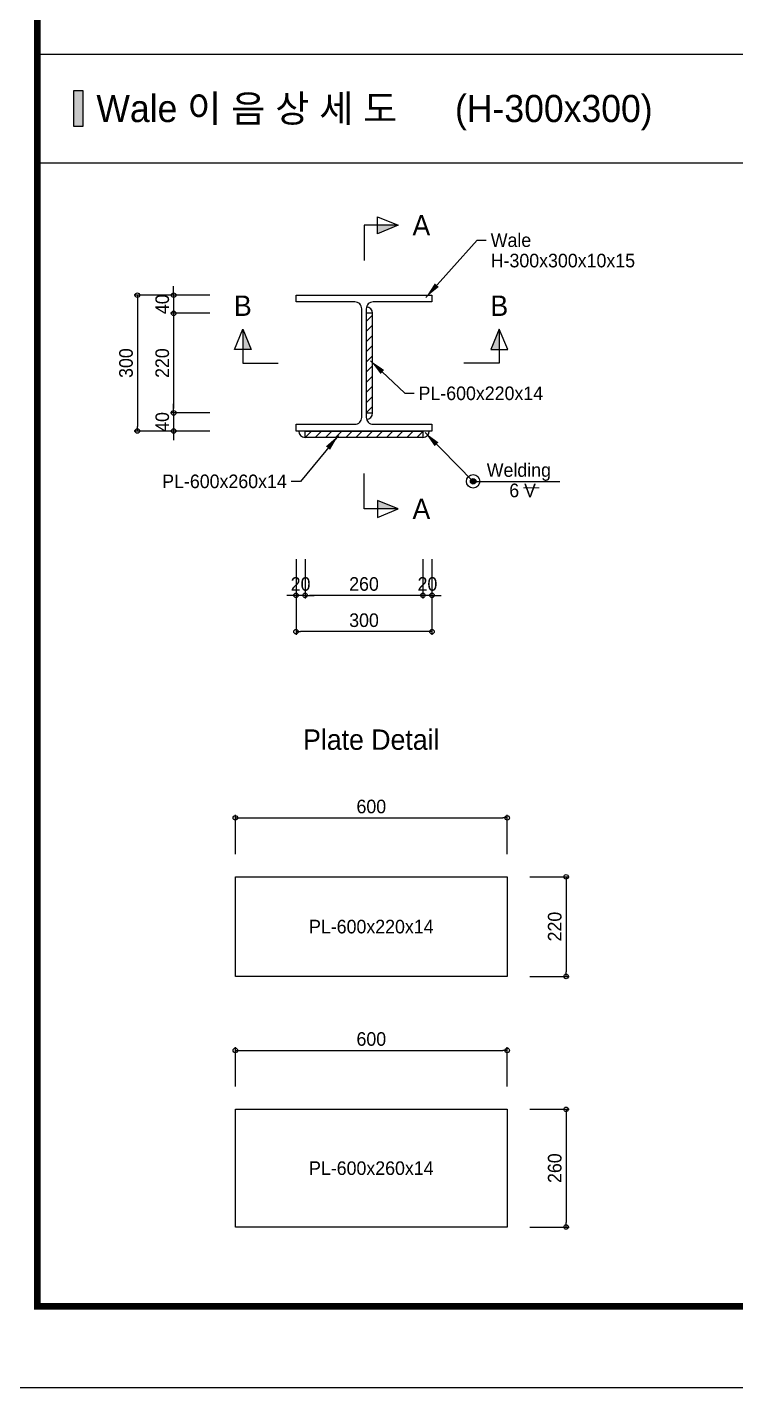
# Model space of a CAD drawing. Header units: millimetres. Extents: x 1073475 to 2890243, y -1340830 to -367733.
# Drawn here: x 2714039 to 2715603, y -373673 to -370669 of the extents above; entities that cross this region are included whole.
import ezdxf
from ezdxf.enums import TextEntityAlignment as Align

# ---------------------------------------------------------------- set-up
doc = ezdxf.new("R2010")
doc.units = ezdxf.units.MM
doc.header["$LTSCALE"] = 50
doc.header["$PDMODE"] = 3
doc.header["$PDSIZE"] = 100
doc.layers.get('Defpoints').update_dxf_attribs({"color": 151})
for name, color, linetype in [('11', 11, 'Continuous'), ('C-DIM', 7, 'Continuous'), ('C-li', 41, 'Continuous'), ('C-PILE', 3, 'Continuous'), ('C-PLATE', 135, 'Continuous'), ('C-PLATE-1', 2, 'Continuous'), ('C-TT', 9, 'Continuous'), ('C-WELDING', 41, 'Continuous'), ('C-단면', 7, 'Continuous'), ('TEX', 3, 'Continuous'), ('TEXT', 3, 'Continuous'), ('TITLE-2', 3, 'Continuous')]:
    doc.layers.add(name, color=color, linetype=linetype)
doc.styles.add('RXHG', font='arial.ttf')
doc.styles.add('돋움', font='')
doc.styles.get('돋움').set_extended_font_data('Dotum')
doc.dimstyles.new('SAM-LE-LE-상', dxfattribs={"dimscale": 0.1, "dimtxt": 300, "dimasz": 360, "dimexe": 70, "dimexo": 0, "dimgap": 100, "dimtad": 1, "dimdec": 0, "dimzin": 0, "dimdsep": 46, "dimlunit": 6, "dimtxsty": '돋움', "dimblk": 'NONE', "dimcen": 100, "dimclrd": 8, "dimclre": 8, "dimclrt": 256, "dimadec": 0, "dimazin": 0, "dimtfac": 1, "dimtdec": 0, "dimtix": 1, "dimtmove": 2, "dimatfit": 3, "dimfxl": 70, "dimtolj": 1, "dimtzin": 0, "dimlwd": -1, "dimlwe": -1, "dimarcsym": 0})
doc.dimstyles.new('SAM-상', dxfattribs={"dimscale": 0.1, "dimtxt": 300, "dimasz": 100, "dimexe": 70, "dimexo": 0, "dimgap": 100, "dimtad": 1, "dimdec": 0, "dimzin": 0, "dimdsep": 46, "dimlunit": 6, "dimtxsty": '돋움', "dimblk": 'ORIGIN', "dimcen": 100, "dimclrd": 8, "dimclre": 8, "dimclrt": 1, "dimadec": 0, "dimazin": 0, "dimtfac": 1, "dimtdec": 0, "dimtix": 1, "dimtmove": 2, "dimatfit": 3, "dimfxl": 70, "dimtolj": 1, "dimtzin": 0, "dimlwd": -1, "dimlwe": -1, "dimarcsym": 0})

# ---------------------------------------------------------------- blocks, each defined once
blk = doc.blocks.new('dbox')
at = {"layer": '11'}
for p, q in [((4288, 1800), (4288, 57600)), ((81088, 1800), (4288, 1800))]:
    blk.add_line(p, q, dxfattribs=at)
at = {"layer": '11', "const_width": 150}
blk.add_lwpolyline([(81088, 1800), (4288, 1800), (4288, 57600), (81088, 57600)], close=True, dxfattribs=at)
at = {"layer": 'TEXT', "color": 7}
blk.add_line((84100, 0), (0, 0), dxfattribs=at)
at = {"layer": 'TEX', "color": 6, "linetype": 'Continuous', "style": 'RXHG', "width": 1}
for tag, p in [('일자', (76628, 15972)), ('축척', (76628, 13925)), ('설계번호', (76684, 12170))]:
    blk.add_attdef(tag, p, '', height=300, dxfattribs=at)
at = {"layer": 'TEX', "color": 7, "linetype": 'Continuous', "style": 'RXHG', "width": 1}
blk.add_attdef('파일명', (81840, 4453), '', height=300, rotation=90, dxfattribs=at)
at = {"layer": 'TEX', "linetype": 'Continuous', "style": 'RXHG', "width": 1}
for tag, p in [('도면명-1', (77799, 3389)), ('도면명-2', (77799, 2662))]:
    blk.add_attdef(tag, text='', height=400, dxfattribs=at).set_placement(p, align=Align.CENTER)
blk = doc.blocks.new('_Origin')
at = {"color": 0, "linetype": 'ByBlock', "lineweight": -2}
blk.add_line((0, 0), (-1, 0), dxfattribs=at)
blk.add_circle((0, 0), 0.5, dxfattribs=at)
blk = doc.blocks.new('*D381')
at = {"layer": 'C-DIM', "color": 8, "transparency": 16777216}
for p, q in [((2714652.4, -371843.4), (2714652.4, -371930.4)), ((2714912.4, -371843.4), (2714912.4, -371930.4)), ((2714902.4, -371923.4), (2714662.4, -371923.4))]:
    blk.add_line(p, q, dxfattribs=at)
at = {"layer": 'Defpoints', "color": 0, "transparency": 16777216}
for p in [(2714652.4, -371843.4), (2714912.4, -371843.4), (2714652.4, -371923.4)]:
    blk.add_point(p, dxfattribs=at)
at = {"layer": 'C-DIM', "color": 8, "transparency": 16777216, "xscale": 10, "yscale": 10, "zscale": 10, "rotation": 180}
blk.add_blockref('_Origin', (2714652.4, -371923.4), dxfattribs=at)
at = {"layer": 'C-DIM', "color": 8, "transparency": 16777216, "xscale": 10, "yscale": 10, "zscale": 10}
blk.add_blockref('_Origin', (2714912.4, -371923.4), dxfattribs=at)
at = {"layer": 'C-DIM', "color": 1, "transparency": 16777216, "insert": (2714782.4, -371898.4), "char_height": 30, "attachment_point": 5, "style": '돋움'}
blk.add_mtext('\\A1;260', dxfattribs=at)
blk = doc.blocks.new('*D382')
at = {"layer": 'C-DIM', "color": 8, "transparency": 16777216}
for p, q in [((2714912.4, -371843.4), (2714912.4, -371930.4)), ((2714932.4, -371843.4), (2714932.4, -371930.4)), ((2714902.4, -371923.4), (2714892.4, -371923.4)), ((2714932.4, -371923.4), (2714912.4, -371923.4)), ((2714942.4, -371923.4), (2714952.4, -371923.4))]:
    blk.add_line(p, q, dxfattribs=at)
at = {"layer": 'Defpoints', "color": 0, "transparency": 16777216}
for p in [(2714912.4, -371843.4), (2714932.4, -371843.4), (2714912.4, -371923.4)]:
    blk.add_point(p, dxfattribs=at)
at = {"layer": 'C-DIM', "color": 8, "transparency": 16777216, "xscale": 10, "yscale": 10, "zscale": 10}
blk.add_blockref('_Origin', (2714912.4, -371923.4), dxfattribs=at)
at = {"layer": 'C-DIM', "color": 8, "transparency": 16777216, "xscale": 10, "yscale": 10, "zscale": 10, "rotation": 180}
blk.add_blockref('_Origin', (2714932.4, -371923.4), dxfattribs=at)
at = {"layer": 'C-DIM', "color": 1, "transparency": 16777216, "insert": (2714922.4, -371898.4), "char_height": 30, "attachment_point": 5, "style": '돋움'}
blk.add_mtext('\\A1;20', dxfattribs=at)
blk = doc.blocks.new('*D383')
at = {"layer": 'C-DIM', "color": 8, "transparency": 16777216}
for p, q in [((2714632.4, -371843.4), (2714632.4, -371930.4)), ((2714652.4, -371843.4), (2714652.4, -371930.4)), ((2714622.4, -371923.4), (2714612.4, -371923.4)), ((2714652.4, -371923.4), (2714632.4, -371923.4)), ((2714662.4, -371923.4), (2714672.4, -371923.4))]:
    blk.add_line(p, q, dxfattribs=at)
at = {"layer": 'Defpoints', "color": 0, "transparency": 16777216}
for p in [(2714632.4, -371843.4), (2714652.4, -371843.4), (2714632.4, -371923.4)]:
    blk.add_point(p, dxfattribs=at)
at = {"layer": 'C-DIM', "color": 8, "transparency": 16777216, "xscale": 10, "yscale": 10, "zscale": 10}
blk.add_blockref('_Origin', (2714632.4, -371923.4), dxfattribs=at)
at = {"layer": 'C-DIM', "color": 8, "transparency": 16777216, "xscale": 10, "yscale": 10, "zscale": 10, "rotation": 180}
blk.add_blockref('_Origin', (2714652.4, -371923.4), dxfattribs=at)
at = {"layer": 'C-DIM', "color": 1, "transparency": 16777216, "insert": (2714642.4, -371898.4), "char_height": 30, "attachment_point": 5, "style": '돋움'}
blk.add_mtext('\\A1;20', dxfattribs=at)
blk = doc.blocks.new('*D384')
at = {"layer": 'C-DIM', "color": 8, "transparency": 16777216}
for p, q in [((2714632.4, -371923.4), (2714632.4, -372010.4)), ((2714932.4, -371923.4), (2714932.4, -372010.4)), ((2714922.4, -372003.4), (2714642.4, -372003.4))]:
    blk.add_line(p, q, dxfattribs=at)
at = {"layer": 'Defpoints', "color": 0, "transparency": 16777216}
for p in [(2714632.4, -371923.4), (2714932.4, -371923.4), (2714632.4, -372003.4)]:
    blk.add_point(p, dxfattribs=at)
at = {"layer": 'C-DIM', "color": 8, "transparency": 16777216, "xscale": 10, "yscale": 10, "zscale": 10, "rotation": 180}
blk.add_blockref('_Origin', (2714632.4, -372003.4), dxfattribs=at)
at = {"layer": 'C-DIM', "color": 8, "transparency": 16777216, "xscale": 10, "yscale": 10, "zscale": 10}
blk.add_blockref('_Origin', (2714932.4, -372003.4), dxfattribs=at)
at = {"layer": 'C-DIM', "color": 1, "transparency": 16777216, "insert": (2714782.4, -371978.4), "char_height": 30, "attachment_point": 5, "style": '돋움'}
blk.add_mtext('\\A1;300', dxfattribs=at)
blk = doc.blocks.new('*D385')
at = {"layer": 'C-DIM', "color": 8, "transparency": 16777216}
for p, q in [((2714362.2, -371250.5), (2714362.2, -371240.5)), ((2714442.2, -371260.5), (2714355.2, -371260.5)), ((2714362.2, -371260.5), (2714362.2, -371300.5)), ((2714442.2, -371300.5), (2714355.2, -371300.5)), ((2714362.2, -371310.5), (2714362.2, -371320.5))]:
    blk.add_line(p, q, dxfattribs=at)
at = {"layer": 'Defpoints', "color": 0, "transparency": 16777216}
for p in [(2714442.2, -371260.5), (2714362.2, -371300.5), (2714442.2, -371300.5)]:
    blk.add_point(p, dxfattribs=at)
at = {"layer": 'C-DIM', "color": 8, "transparency": 16777216, "xscale": 10, "yscale": 10, "zscale": 10}
for p, rotation in [((2714362.2, -371260.5), 270), ((2714362.2, -371300.5), 90)]:
    blk.add_blockref('_Origin', p, dxfattribs=dict(at, rotation=rotation))
at = {"layer": 'C-DIM', "color": 1, "transparency": 16777216, "insert": (2714337.2, -371280.5), "char_height": 30, "attachment_point": 5, "rotation": 90, "style": '돋움'}
blk.add_mtext('\\A1;40', dxfattribs=at)
blk = doc.blocks.new('*D386')
at = {"layer": 'C-DIM', "color": 8, "transparency": 16777216}
for p, q in [((2714442.2, -371300.5), (2714355.2, -371300.5)), ((2714362.2, -371310.5), (2714362.2, -371510.5)), ((2714442.2, -371520.5), (2714355.2, -371520.5))]:
    blk.add_line(p, q, dxfattribs=at)
at = {"layer": 'Defpoints', "color": 0, "transparency": 16777216}
for p in [(2714442.2, -371300.5), (2714362.2, -371520.5), (2714442.2, -371520.5)]:
    blk.add_point(p, dxfattribs=at)
at = {"layer": 'C-DIM', "color": 8, "transparency": 16777216, "xscale": 10, "yscale": 10, "zscale": 10}
for p, rotation in [((2714362.2, -371300.5), 90), ((2714362.2, -371520.5), 270)]:
    blk.add_blockref('_Origin', p, dxfattribs=dict(at, rotation=rotation))
at = {"layer": 'C-DIM', "color": 1, "transparency": 16777216, "insert": (2714337.2, -371410.5), "char_height": 30, "attachment_point": 5, "rotation": 90, "style": '돋움'}
blk.add_mtext('\\A1;220', dxfattribs=at)
blk = doc.blocks.new('*D387')
at = {"layer": 'C-DIM', "color": 8, "transparency": 16777216}
for p, q in [((2714442.2, -371520.5), (2714355.2, -371520.5)), ((2714362.2, -371510.5), (2714362.2, -371500.5)), ((2714362.2, -371520.5), (2714362.2, -371560.5)), ((2714442.2, -371560.5), (2714355.2, -371560.5)), ((2714362.2, -371570.5), (2714362.2, -371580.5))]:
    blk.add_line(p, q, dxfattribs=at)
at = {"layer": 'Defpoints', "color": 0, "transparency": 16777216}
for p in [(2714442.2, -371520.5), (2714362.2, -371560.5), (2714442.2, -371560.5)]:
    blk.add_point(p, dxfattribs=at)
at = {"layer": 'C-DIM', "color": 8, "transparency": 16777216, "xscale": 10, "yscale": 10, "zscale": 10}
for p, rotation in [((2714362.2, -371520.5), 270), ((2714362.2, -371560.5), 90)]:
    blk.add_blockref('_Origin', p, dxfattribs=dict(at, rotation=rotation))
at = {"layer": 'C-DIM', "color": 1, "transparency": 16777216, "insert": (2714337.2, -371540.5), "char_height": 30, "attachment_point": 5, "rotation": 90, "style": '돋움'}
blk.add_mtext('\\A1;40', dxfattribs=at)
blk = doc.blocks.new('*D388')
at = {"layer": 'C-DIM', "color": 8, "transparency": 16777216}
for p, q in [((2714362.2, -371260.5), (2714275.2, -371260.5)), ((2714282.2, -371270.5), (2714282.2, -371550.5)), ((2714362.2, -371560.5), (2714275.2, -371560.5))]:
    blk.add_line(p, q, dxfattribs=at)
at = {"layer": 'Defpoints', "color": 0, "transparency": 16777216}
for p in [(2714362.2, -371260.5), (2714282.2, -371560.5), (2714362.2, -371560.5)]:
    blk.add_point(p, dxfattribs=at)
at = {"layer": 'C-DIM', "color": 8, "transparency": 16777216, "xscale": 10, "yscale": 10, "zscale": 10}
for p, rotation in [((2714282.2, -371260.5), 90), ((2714282.2, -371560.5), 270)]:
    blk.add_blockref('_Origin', p, dxfattribs=dict(at, rotation=rotation))
at = {"layer": 'C-DIM', "color": 1, "transparency": 16777216, "insert": (2714257.2, -371410.5), "char_height": 30, "attachment_point": 5, "rotation": 90, "style": '돋움'}
blk.add_mtext('\\A1;300', dxfattribs=at)
blk = doc.blocks.new('_None')
blk = doc.blocks.new('*D389')
at = {"layer": 'C-DIM', "color": 8, "transparency": 16777216}
for p, q in [((2714498.5, -372494.7), (2714498.5, -372407.7)), ((2714508.5, -372414.7), (2715088.5, -372414.7)), ((2715098.5, -372494.7), (2715098.5, -372407.7))]:
    blk.add_line(p, q, dxfattribs=at)
at = {"layer": 'Defpoints', "color": 0, "transparency": 16777216}
for p in [(2715098.5, -372414.7), (2714498.5, -372494.7), (2715098.5, -372494.7)]:
    blk.add_point(p, dxfattribs=at)
at = {"layer": 'C-DIM', "color": 8, "transparency": 16777216, "xscale": 10, "yscale": 10, "zscale": 10, "rotation": 180}
blk.add_blockref('_Origin', (2714498.5, -372414.7), dxfattribs=at)
at = {"layer": 'C-DIM', "color": 8, "transparency": 16777216, "xscale": 10, "yscale": 10, "zscale": 10}
blk.add_blockref('_Origin', (2715098.5, -372414.7), dxfattribs=at)
at = {"layer": 'C-DIM', "color": 1, "transparency": 16777216, "insert": (2714798.5, -372389.7), "char_height": 30, "attachment_point": 5, "style": '돋움'}
blk.add_mtext('\\A1;600', dxfattribs=at)
blk = doc.blocks.new('*D390')
at = {"layer": 'C-DIM', "color": 8, "transparency": 16777216}
for p, q in [((2715148.5, -372544.7), (2715235.5, -372544.7)), ((2715228.5, -372554.7), (2715228.5, -372754.7)), ((2715148.5, -372764.7), (2715235.5, -372764.7))]:
    blk.add_line(p, q, dxfattribs=at)
at = {"layer": 'Defpoints', "color": 0, "transparency": 16777216}
for p in [(2715148.5, -372544.7), (2715148.5, -372764.7), (2715228.5, -372764.7)]:
    blk.add_point(p, dxfattribs=at)
at = {"layer": 'C-DIM', "color": 8, "transparency": 16777216, "xscale": 10, "yscale": 10, "zscale": 10}
for p, rotation in [((2715228.5, -372544.7), 90), ((2715228.5, -372764.7), 270)]:
    blk.add_blockref('_Origin', p, dxfattribs=dict(at, rotation=rotation))
at = {"layer": 'C-DIM', "color": 1, "transparency": 16777216, "insert": (2715203.5, -372654.7), "char_height": 30, "attachment_point": 5, "rotation": 90, "style": '돋움'}
blk.add_mtext('\\A1;220', dxfattribs=at)
blk = doc.blocks.new('*D391')
at = {"layer": 'C-DIM', "color": 8, "transparency": 16777216}
for p, q in [((2714498.5, -373008.1), (2714498.5, -372921.1)), ((2714508.5, -372928.1), (2715088.5, -372928.1)), ((2715098.5, -373008.1), (2715098.5, -372921.1))]:
    blk.add_line(p, q, dxfattribs=at)
at = {"layer": 'Defpoints', "color": 0, "transparency": 16777216}
for p in [(2715098.5, -372928.1), (2714498.5, -373008.1), (2715098.5, -373008.1)]:
    blk.add_point(p, dxfattribs=at)
at = {"layer": 'C-DIM', "color": 8, "transparency": 16777216, "xscale": 10, "yscale": 10, "zscale": 10, "rotation": 180}
blk.add_blockref('_Origin', (2714498.5, -372928.1), dxfattribs=at)
at = {"layer": 'C-DIM', "color": 8, "transparency": 16777216, "xscale": 10, "yscale": 10, "zscale": 10}
blk.add_blockref('_Origin', (2715098.5, -372928.1), dxfattribs=at)
at = {"layer": 'C-DIM', "color": 1, "transparency": 16777216, "insert": (2714798.5, -372903.1), "char_height": 30, "attachment_point": 5, "style": '돋움'}
blk.add_mtext('\\A1;600', dxfattribs=at)
blk = doc.blocks.new('*D392')
at = {"layer": 'C-DIM', "color": 8, "transparency": 16777216}
for p, q in [((2715148.5, -373058.1), (2715235.5, -373058.1)), ((2715228.5, -373068.1), (2715228.5, -373308.1)), ((2715148.5, -373318.1), (2715235.5, -373318.1))]:
    blk.add_line(p, q, dxfattribs=at)
at = {"layer": 'Defpoints', "color": 0, "transparency": 16777216}
for p in [(2715148.5, -373058.1), (2715148.5, -373318.1), (2715228.5, -373318.1)]:
    blk.add_point(p, dxfattribs=at)
at = {"layer": 'C-DIM', "color": 8, "transparency": 16777216, "xscale": 10, "yscale": 10, "zscale": 10}
for p, rotation in [((2715228.5, -373058.1), 90), ((2715228.5, -373318.1), 270)]:
    blk.add_blockref('_Origin', p, dxfattribs=dict(at, rotation=rotation))
at = {"layer": 'C-DIM', "color": 1, "transparency": 16777216, "insert": (2715203.5, -373188.1), "char_height": 30, "attachment_point": 5, "rotation": 90, "style": '돋움'}
blk.add_mtext('\\A1;260', dxfattribs=at)

msp = doc.modelspace()

# ---------------------------------------------------------------- hatches: boundary and pattern name
at = {"layer": 'C-DIM'}
h = msp.add_hatch(color=1, dxfattribs=at)
edge = h.paths.add_edge_path()
edge.add_arc((2715023.3, -371671.6), 6.17, 0, 360)
at = {"layer": 'C-PLATE'}
h = msp.add_hatch(dxfattribs=at)
h.set_pattern_fill('ANSI31', color=256, scale=5, style=0)
h.set_pattern_definition([(45, (2714787.418, -371520.467), (-11.2253, 11.2253), [])])
h.paths.add_polyline_path([(2714801.4, -371300.5), (2714787.4, -371300.5), (2714787.4, -371520.5), (2714801.4, -371520.5)])
h = msp.add_hatch(dxfattribs=at)
h.set_pattern_fill('ANSI31', color=256, scale=5, angle=-180, style=0)
h.set_pattern_definition([(225, (2714652.418, -371574.467), (11.2253, -11.2253), [])])
h.paths.add_polyline_path([(2714912.4, -371574.5), (2714652.4, -371574.5), (2714652.4, -371560.5), (2714912.4, -371560.5)])
at = {"layer": 'C-단면'}
for points in [[(2714857.6, -371106.2), (2714812.4, -371106.2), (2714812.4, -371124.8)], [(2714514.9, -371335.3), (2714514.9, -371380.5), (2714533.6, -371380.5)], [(2715081, -371335.3), (2715081, -371380.5), (2715062.4, -371380.5)], [(2714857.6, -371732.5), (2714812.4, -371732.5), (2714812.4, -371713.9)]]:
    msp.add_hatch(color=256, dxfattribs=at).paths.add_polyline_path(points)
at = {"layer": 'TITLE-2'}
msp.add_hatch(color=2, dxfattribs=at).paths.add_polyline_path([(2714141.6, -370888.3), (2714161.6, -370888.3), (2714161.6, -370808.3), (2714141.6, -370808.3)])

# ---------------------------------------------------------------- linework, layer by layer
at = {"layer": 'C-DIM', "color": 1, "const_width": 2}
msp.add_lwpolyline([(2715134, -371685.7), (2715169.4, -371685.7)], dxfattribs=at)
at = {"layer": 'C-DIM', "color": 1}
for radius in [14.8, 6.17]:
    msp.add_circle((2715023.3, -371671.6), radius, dxfattribs=at)
at = {"layer": 'C-li'}
for p, q in [((2714061.6, -370728.3), (2721100.3, -370728.3)), ((2714061.6, -370968.3), (2721100.3, -370968.3))]:
    msp.add_line(p, q, dxfattribs=at)
at = {"layer": 'C-PILE'}
msp.add_lwpolyline([(2714787.4, -371530.5, 0.414214), (2714802.4, -371545.5), (2714932.4, -371545.5), (2714932.4, -371560.5), (2714632.4, -371560.5), (2714632.4, -371545.5), (2714762.4, -371545.5, 0.414214), (2714777.4, -371530.5), (2714777.4, -371290.5, 0.414214), (2714762.4, -371275.5), (2714632.4, -371275.5), (2714632.4, -371260.5), (2714932.4, -371260.5), (2714932.4, -371275.5), (2714802.4, -371275.5, 0.414214), (2714787.4, -371290.5)], format="xyb", close=True, dxfattribs=at)
at = {"layer": 'C-PLATE'}
for points in [[(2714801.4, -371300.5), (2714787.4, -371300.5), (2714787.4, -371520.5), (2714801.4, -371520.5)], [(2714912.4, -371574.5), (2714652.4, -371574.5), (2714652.4, -371560.5), (2714912.4, -371560.5)]]:
    msp.add_lwpolyline(points, close=True, dxfattribs=at)
at = {"layer": 'C-PLATE-1'}
for points in [[(2715098.5, -372544.7), (2715098.5, -372764.7), (2714498.5, -372764.7), (2714498.5, -372544.7)], [(2715098.5, -373058.1), (2715098.5, -373318.1), (2714498.5, -373318.1), (2714498.5, -373058.1)]]:
    msp.add_lwpolyline(points, close=True, dxfattribs=at)
at = {"layer": 'C-WELDING'}
for centre, start, end in [((2714787.4, -371300.5), 0, 88.7623), ((2714787.4, -371520.5), 271.2377, 0), ((2714652.4, -371560.5), 180, 270), ((2714912.4, -371560.5), 270, 0)]:
    msp.add_arc(centre, 14, start, end, dxfattribs=at)
at = {"layer": 'C-단면'}
for points in [[(2714857.6, -371106.2), (2714782.4, -371106.2), (2714782.4, -371184.1)], [(2714514.9, -371335.3), (2714514.9, -371410.5), (2714592.8, -371410.5)], [(2715081, -371335.3), (2715081, -371410.5), (2715003.1, -371410.5)], [(2714857.6, -371732.5), (2714782.4, -371732.5), (2714782.4, -371654.6)]]:
    msp.add_lwpolyline(points, dxfattribs=at)
for points in [[(2714857.6, -371106.2), (2714812.4, -371124.8), (2714812.4, -371087.5)], [(2714514.9, -371335.3), (2714533.6, -371380.5), (2714496.2, -371380.5)], [(2715081, -371335.3), (2715062.4, -371380.5), (2715099.7, -371380.5)], [(2714857.6, -371732.5), (2714812.4, -371713.9), (2714812.4, -371751.2)]]:
    msp.add_lwpolyline(points, close=True, dxfattribs=at)
at = {"layer": 'TITLE-2', "color": 2}
msp.add_lwpolyline([(2714141.6, -370888.3), (2714141.6, -370808.3), (2714161.6, -370808.3), (2714161.6, -370888.3)], close=True, dxfattribs=at)

# ---------------------------------------------------------------- block references
at = {"xscale": 0.1, "yscale": 0.1, "zscale": 0.1}
msp.add_blockref('dbox', (2713632.7, -373673.1), dxfattribs=at)

# ---------------------------------------------------------------- texts
at = {"layer": 'C-DIM', "color": 1, "style": '돋움'}
for s, p in [('Wale', (2715062.1, -371139.1)), ('H-300x300x10x15', (2715062.1, -371184.1)), ('PL-600x220x14', (2714902.8, -371477.2)), ('Welding', (2715053.3, -371646.6))]:
    msp.add_text(s, height=30, dxfattribs=at).set_placement(p, align=Align.MIDDLE_LEFT)
msp.add_text('PL-600x260x14', height=30, dxfattribs=at).set_placement((2714611.9, -371671.6), align=Align.MIDDLE_RIGHT)
msp.add_text('6 V', height=30, dxfattribs=at).set_placement((2715132.5, -371691.6), align=Align.MIDDLE_CENTER)
at = {"layer": 'C-DIM', "style": '돋움'}
for s, p in [('PL-600x220x14', (2714798.5, -372654.7)), ('PL-600x260x14', (2714798.5, -373188.1))]:
    msp.add_text(s, height=30, dxfattribs=at).set_placement(p, align=Align.MIDDLE)
at = {"layer": 'C-TT', "style": '돋움'}
msp.add_text('Plate Detail', height=45, dxfattribs=at).set_placement((2714798.5, -372241), align=Align.MIDDLE)
at = {"layer": 'C-단면', "style": '돋움'}
for s, p in [('A', (2714909, -371106.2)), ('B', (2714514.9, -371283.8)), ('B', (2715081, -371283.8)), ('A', (2714909, -371732.5))]:
    msp.add_text(s, height=45, dxfattribs=at).set_placement(p, align=Align.MIDDLE)
at = {"layer": 'TITLE-2', "style": '돋움'}
for s, p in [('Wale 이 음 상 세 도', (2714191.6, -370848.3)), ('(H-300x300)', (2714983.2, -370848.3))]:
    msp.add_text(s, height=60, dxfattribs=at).set_placement(p, align=Align.MIDDLE_LEFT)

# ---------------------------------------------------------------- dimensions: what is measured, and where the dimension line sits
at = {"layer": 'C-DIM'}
for base, p1, p2, angle, picture, middle in [((2714282.2, -371560.5), (2714362.2, -371260.5), (2714362.2, -371560.5), 270, '*D388', (2714257.2, -371410.5)), ((2714362.2, -371300.5), (2714442.2, -371260.5), (2714442.2, -371300.5), 270, '*D385', (2714337.2, -371280.5)), ((2714362.2, -371520.5), (2714442.2, -371300.5), (2714442.2, -371520.5), 270, '*D386', (2714337.2, -371410.5)), ((2714362.2, -371560.5), (2714442.2, -371520.5), (2714442.2, -371560.5), 270, '*D387', (2714337.2, -371540.5)), ((2715228.5, -372764.7), (2715148.5, -372544.7), (2715148.5, -372764.7), 90, '*D390', (2715203.5, -372654.7)), ((2715228.5, -373318.1), (2715148.5, -373058.1), (2715148.5, -373318.1), 90, '*D392', (2715203.5, -373188.1))]:
    dim = msp.add_linear_dim(base=base, p1=p1, p2=p2, angle=angle, dimstyle='SAM-상', dxfattribs=at)
    dim.commit()
    dim.dimension.update_dxf_attribs({"geometry": picture, "text_midpoint": middle})
for base, p1, p2, picture, middle in [((2714632.4, -371923.4), (2714652.4, -371843.4), (2714632.4, -371843.4), '*D383', (2714642.4, -371898.4)), ((2714652.4, -371923.4), (2714912.4, -371843.4), (2714652.4, -371843.4), '*D381', (2714782.4, -371898.4)), ((2714912.4, -371923.4), (2714932.4, -371843.4), (2714912.4, -371843.4), '*D382', (2714922.4, -371898.4)), ((2714632.4, -372003.4), (2714932.4, -371923.4), (2714632.4, -371923.4), '*D384', (2714782.4, -371978.4)), ((2715098.5, -372414.7), (2714498.5, -372494.7), (2715098.5, -372494.7), '*D389', (2714798.5, -372389.7)), ((2715098.5, -372928.1), (2714498.5, -373008.1), (2715098.5, -373008.1), '*D391', (2714798.5, -372903.1))]:
    dim = msp.add_linear_dim(base=base, p1=p1, p2=p2, dimstyle='SAM-상', dxfattribs=at)
    dim.commit()
    dim.dimension.update_dxf_attribs({"geometry": picture, "text_midpoint": middle})

# ---------------------------------------------------------------- leaders
for points in [[(2714919, -371265.3), (2715032.1, -371139.1), (2715052.1, -371139.1)], [(2714796.8, -371405.3), (2714872.8, -371477.2), (2714892.8, -371477.2)], [(2714725.8, -371570.3), (2714641.9, -371671.6), (2714621.9, -371671.6)], [(2714917.3, -371564.1), (2715023.3, -371671.6), (2715214.5, -371671.6)]]:
    msp.add_leader(points, dimstyle='SAM-LE-LE-상', dxfattribs=at)

doc.saveas('drawing.dxf')
